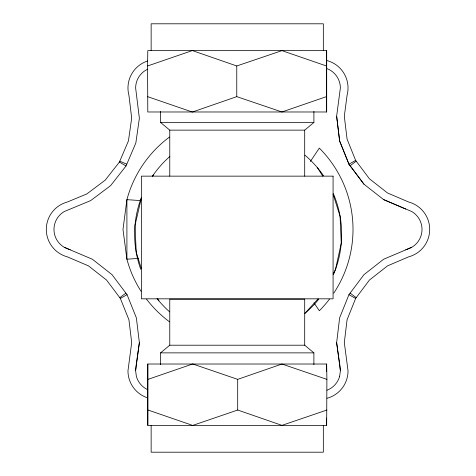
<?xml version="1.0" encoding="UTF-8"?>
<svg xmlns="http://www.w3.org/2000/svg" width="476" height="476" viewBox="0 0 476 476"><rect width="100%" height="100%" fill="white"/><g stroke="black" fill="none" stroke-linecap="round" stroke-linejoin="round"><path stroke-width="0.71" d="M147.572 65.974L147.798 50.634L326.667 50.634L326.667 111.979L147.798 111.979L147.572 65.974L192.167 50.634M147.798 364.021L147.798 425.365L326.667 425.365L326.899 379.36L326.667 364.021L147.798 364.021L147.798 425.365M326.667 111.979L326.667 50.634M326.554 371.328L326.667 364.021M135.624 370.697L139.361 342.684M339.656 376.224L340.382 370.697L340.001 366.222L336.633 342.684L339.626 317.867L348.944 294.674L363.944 274.682L383.608 259.253L411.669 247.359A20.7 20.7 0 0 0 411.669 211.499L383.608 199.605L363.944 184.176L348.944 164.184L339.626 140.991L336.633 116.215L340.364 87.989A20.7 20.7 0 0 0 326.947 68.615M327.006 60.577A28.381 28.381 0 0 1 347.069 95.337L344.315 116.257L347.069 139.081L355.637 160.412L369.435 178.797L387.523 192.988L408.664 202.014A28.381 28.381 0 0 1 408.664 256.838L387.523 265.87L369.435 280.061L355.637 298.446L347.069 319.777L344.315 342.601L348.039 370.869A28.381 28.381 0 0 1 327.006 398.281M147.578 397.859A28.381 28.381 0 0 1 127.961 370.869L131.685 342.601L128.931 319.777L120.363 298.446L106.564 280.061L88.476 265.87L67.336 256.844A28.381 28.381 0 0 1 67.336 202.02L86.834 193.94L105.22 180.142L119.411 162.06L128.437 140.914L131.685 118.161L128.931 95.337A28.381 28.381 0 0 1 147.578 60.999M147.792 389.725A20.7 20.7 0 0 1 136.344 376.224L135.618 370.697L135.999 366.222L139.367 342.684L136.374 317.867L127.056 294.674L112.056 274.682L92.392 259.253L64.331 247.359A20.7 20.7 0 0 1 64.331 211.499L90.636 200.616L110.599 185.64L126.027 165.975L135.839 142.984L139.367 118.244L135.636 87.989A20.694 20.694 0 0 1 147.798 69.145M141.39 197.897L135.017 225.344L136.225 252.34L141.39 268.672M152.689 176.144L153.296 174.978M333.075 274.134L335.449 269.571L341.268 243.182L340.066 216.187L333.075 194.101M310.316 161.525L319.325 148.101A115.014 115.014 0 0 1 333.747 293.145M318.17 298.827L304.759 313.494A103.512 103.512 0 0 0 318.605 299.38M160.573 111.414L160.573 122.475L169.771 130.138L304.7 130.138L313.898 122.475L313.898 111.414M160.573 364.67L160.573 352.871L169.771 345.207L304.7 345.207L313.898 352.871L313.898 364.67M119.785 297.678L125.884 293.109M350.116 165.749L356.215 161.18M348.944 164.184L355.637 160.412M120.363 298.446L127.056 294.674M405.713 249.817L411.663 247.347M192.518 111.979L236.768 96.64L281.953 111.979L326.435 96.64M192.863 364.021L237.697 379.36L281.953 364.021L326.899 379.36M148.03 379.36L192.518 364.021M192.863 425.365L237.697 410.026L281.953 425.365L326.899 410.026M192.518 50.634L236.768 65.974L281.953 50.634L326.435 65.974M138.635 258.403L126.908 259.194L122.986 229.426L126.908 199.664A115.014 115.014 0 0 1 169.456 137.07M160.573 122.475L313.898 122.475M160.573 352.871L313.898 352.871M140.837 200.604L126.908 199.664L126.908 259.194A115.014 115.014 0 0 0 141.051 291.3M147.572 96.64L192.167 111.979M148.03 410.026L192.518 425.365M64.337 247.347L70.287 249.817M383.608 199.599L405.713 209.035M119.785 161.18L126.794 164.172M348.944 294.674L355.637 298.446M119.411 162.06L126.027 165.975M350.116 293.109L356.215 297.678M363.95 184.17L348.95 164.178L339.638 140.985L336.645 116.215M313.999 302.825L319.325 310.757A115.014 115.014 0 0 0 329.469 299.148M317.373 167.653L322.799 176.144M157.604 298.827L158.913 300.88M336.639 342.684L340.376 370.697M326.554 418.059L326.667 425.365M323.329 50.634L323.329 23.8L151.142 23.8L151.142 50.634M323.329 425.365L323.329 452.2L151.142 452.2L151.142 425.365M304.7 130.138L304.7 176.144M304.7 345.207L304.7 299.202L169.771 299.202L169.771 345.207M237.697 379.36L237.697 410.026M236.768 65.974L236.768 96.64M169.771 130.138L169.771 176.144M169.456 321.788A115.014 115.014 0 0 1 146.531 299.148M339.662 376.224A20.712 20.712 0 0 1 326.947 390.243M333.396 193.744A103.512 103.512 0 0 1 333.593 274.319M169.658 311.881A103.512 103.512 0 0 1 157.074 298.625M140.753 269.321A103.512 103.512 0 0 1 141.342 197.594M152.469 176.168A103.512 103.512 0 0 1 169.878 156.455M304.961 155.206A103.512 103.512 0 0 1 323.561 175.799M333.075 176.144L141.39 176.144L141.39 298.827L333.075 298.827L333.075 176.144"/></g></svg>
